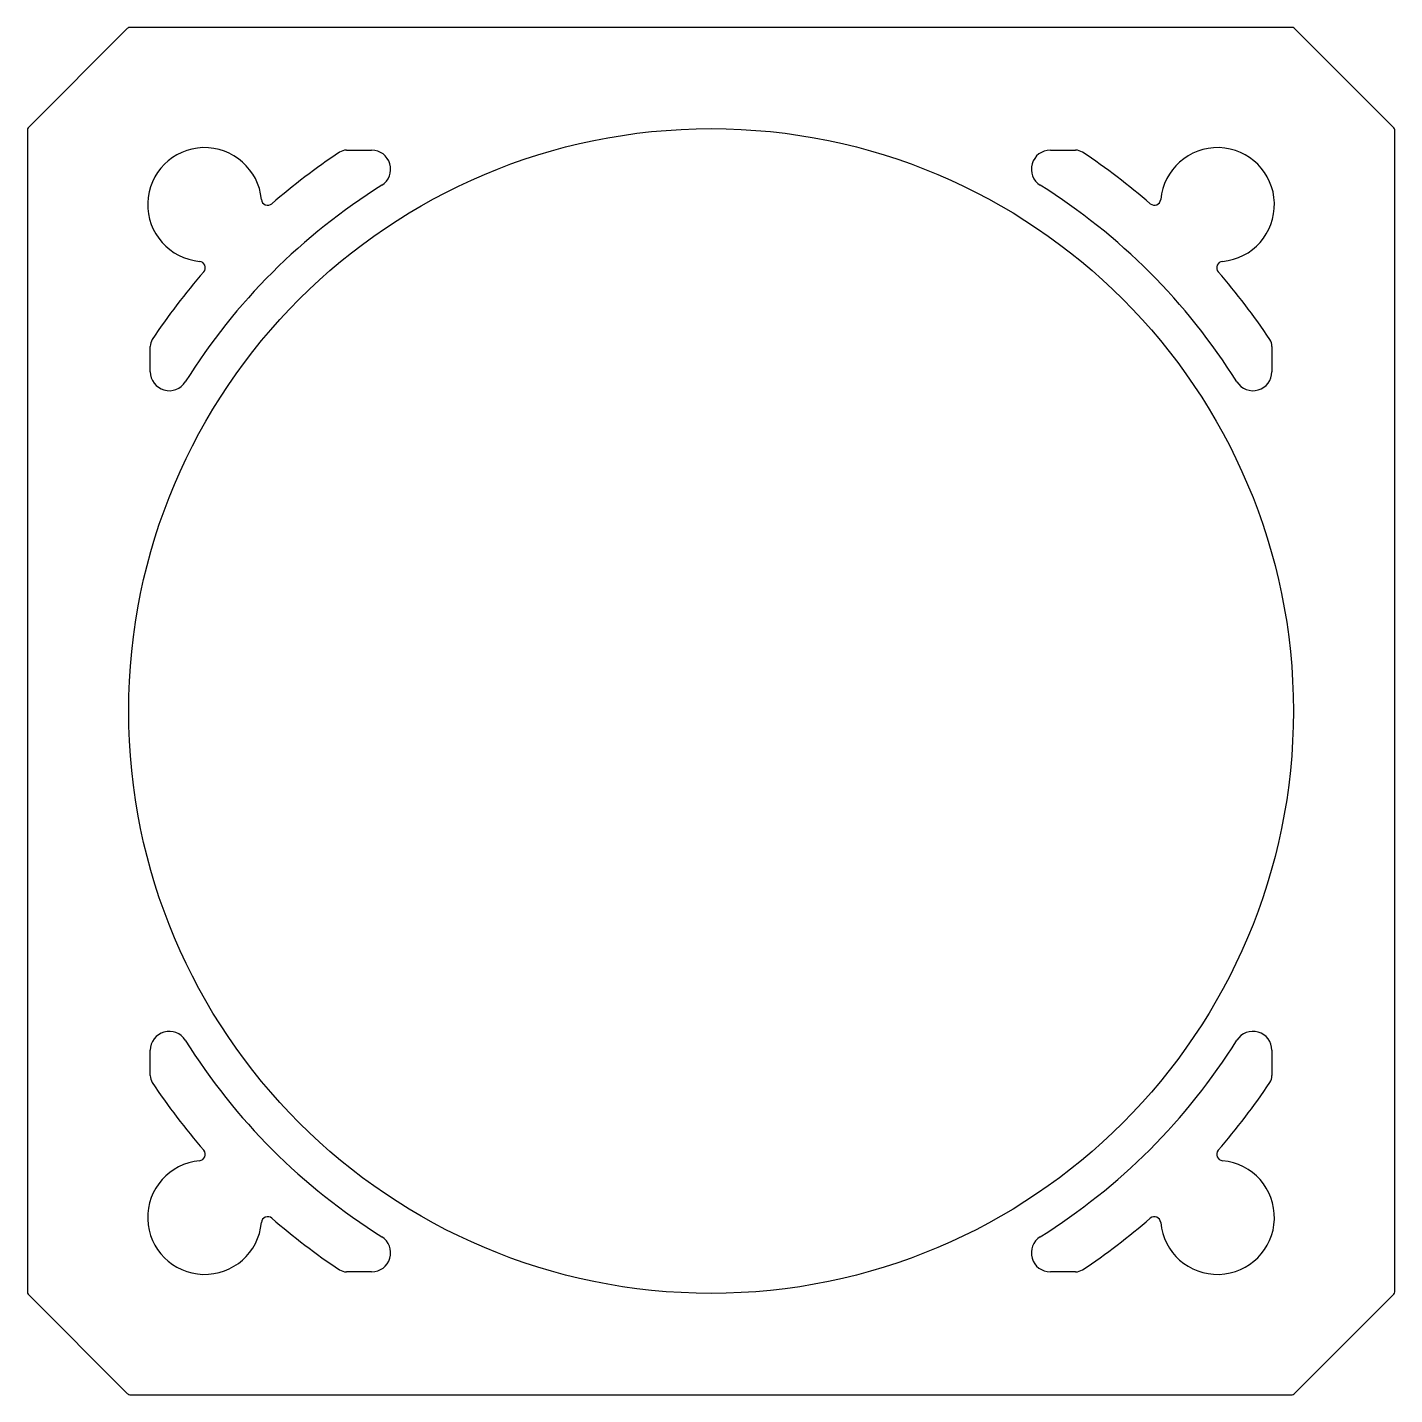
# Model space of a CAD drawing. Extents: x 2119 to 2227, y 1589 to 1697.
import ezdxf

# ---------------------------------------------------------------- set-up
doc = ezdxf.new("R2010")
doc.units = 0
doc.layers.get('0').update_dxf_attribs({"linetype": 'CONTINUOUS'})

msp = doc.modelspace()

# ---------------------------------------------------------------- linework, layer by layer
for p, q in [((2126.64, 1696.59), (2118.79, 1688.73)), ((2218.61, 1696.66), (2126.82, 1696.66)), ((2226.64, 1688.73), (2218.79, 1696.59)), ((2118.72, 1688.56), (2118.72, 1596.77)), ((2226.72, 1596.77), (2226.72, 1688.56)), ((2143.92, 1686.96), (2145.91, 1686.96)), ((2199.52, 1686.96), (2201.51, 1686.96)), ((2128.42, 1669.46), (2128.42, 1671.46)), ((2217.02, 1671.46), (2217.02, 1669.46)), ((2128.42, 1613.87), (2128.42, 1615.86)), ((2217.02, 1615.86), (2217.02, 1613.87)), ((2145.91, 1598.36), (2143.92, 1598.36)), ((2201.51, 1598.36), (2199.52, 1598.36)), ((2118.79, 1596.59), (2126.64, 1588.73)), ((2218.79, 1588.73), (2226.64, 1596.59)), ((2126.82, 1588.66), (2218.61, 1588.66))]:
    msp.add_line(p, q)
msp.add_circle((2172.72, 1642.66), 46)
for centre, radius, start, end in [((2126.82, 1696.41), 0.25, 90, 135), ((2218.61, 1696.41), 0.25, 45, 90), ((2118.97, 1688.56), 0.25, 135, 180), ((2226.47, 1688.56), 0.25, 0, 45), ((2132.72, 1682.66), 4.5, 5.1144, 264.8856), ((2143.92, 1685.96), 1, 90, 123.6237), ((2145.91, 1685.46), 1.5, 302.0565, 90), ((2199.52, 1685.46), 1.5, 90, 237.9435), ((2201.51, 1685.96), 1, 56.3763, 90), ((2212.72, 1682.66), 4.5, 275.1144, 174.8856), ((2172.72, 1642.66), 53, 123.6237, 130.8876), ((2172.72, 1642.66), 53, 49.1124, 56.3763), ((2172.72, 1642.66), 49, 122.0565, 147.9435), ((2172.72, 1642.66), 49, 32.0565, 57.9435), ((2137.7, 1683.11), 0.5, 185.1144, 310.8876), ((2207.74, 1683.11), 0.5, 229.1124, 354.8856), ((2172.72, 1642.66), 53, 139.1124, 146.3763), ((2132.27, 1677.68), 0.5, 319.1124, 84.8856), ((2213.16, 1677.68), 0.5, 95.1144, 220.8876), ((2172.72, 1642.66), 53, 33.6237, 40.8876), ((2129.42, 1671.46), 1, 146.3763, 180), ((2216.02, 1671.46), 1, 0, 33.6237), ((2129.92, 1669.46), 1.5, 180, 327.9435), ((2215.52, 1669.46), 1.5, 212.0565, 0), ((2129.92, 1615.86), 1.5, 32.0565, 180), ((2215.52, 1615.86), 1.5, 0, 147.9435), ((2172.72, 1642.66), 49, 212.0565, 237.9435), ((2172.72, 1642.66), 49, 302.0565, 327.9435), ((2129.42, 1613.87), 1, 180, 213.6237), ((2216.02, 1613.87), 1, 326.3763, 0), ((2172.72, 1642.66), 53, 213.6237, 220.8876), ((2172.72, 1642.66), 53, 319.1124, 326.3763), ((2132.72, 1602.66), 4.5, 95.1144, 354.8856), ((2132.27, 1607.64), 0.5, 275.1144, 40.8876), ((2212.72, 1602.66), 4.5, 185.1144, 84.8856), ((2213.16, 1607.64), 0.5, 139.1124, 264.8856), ((2137.7, 1602.22), 0.5, 49.1124, 174.8856), ((2172.72, 1642.66), 53, 229.1124, 236.3763), ((2172.72, 1642.66), 53, 303.6237, 310.8876), ((2207.74, 1602.22), 0.5, 5.1144, 130.8876), ((2145.91, 1599.86), 1.5, 270, 57.9435), ((2199.52, 1599.86), 1.5, 122.0565, 270), ((2143.92, 1599.36), 1, 236.3763, 270), ((2201.51, 1599.36), 1, 270, 303.6237), ((2118.97, 1596.77), 0.25, 180, 225), ((2226.47, 1596.77), 0.25, 315, 0), ((2126.82, 1588.91), 0.25, 225, 270), ((2218.61, 1588.91), 0.25, 270, 315)]:
    msp.add_arc(centre, radius, start, end)

doc.saveas('drawing.dxf')
